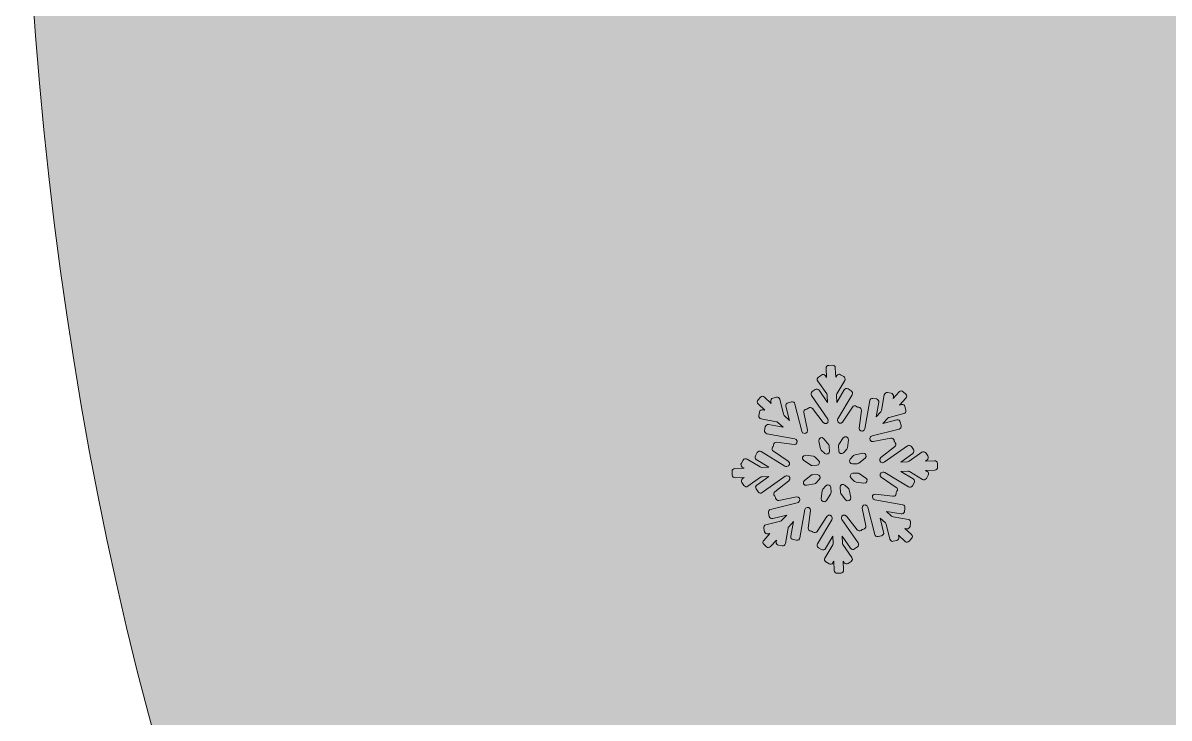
# Model space of a CAD drawing. Header units: millimetres. Extents: x 34 to 236, y -119 to -9.
# Drawn here: x 147.56 to 162.31, y -85.94 to -76.99 of the extents above; entities that cross this region are included whole.
import ezdxf

# ---------------------------------------------------------------- set-up
doc = ezdxf.new("R2010")
doc.units = ezdxf.units.MM
doc.header["$MEASUREMENT"] = 0
doc.layers.add('engraving', color=7, linetype='Continuous')
doc.layers.add('Layer 1', color=7, linetype='Continuous')

msp = doc.modelspace()

# ---------------------------------------------------------------- hatches: boundary and pattern name
at = {"layer": 'Layer 1'}
h = msp.add_hatch(color=2, dxfattribs=at)
h.dxf.hatch_style = 2
edge = h.paths.add_edge_path()
edge.add_spline(control_points=[(197.497, -92.512), (191.491, -92.512), (186.833, -90.51), (183.526, -86.507), (180.218, -82.504), (178.565, -77.807), (178.565, -72.416), (178.565, -67.026), (180.218, -62.368), (183.526, -58.444), (186.833, -54.52), (191.491, -52.557), (197.497, -52.557), (204.808, -52.557), (211.706, -56.41), (218.192, -64.114), (218.192, -64.114), (235.688, -44.397), (235.688, -44.397), (229.638, -38.435), (223.251, -34.115), (216.527, -31.439), (212.908, -29.998), (209.363, -28.949), (205.889, -28.284), (205.889, -28.284), (205.889, -26.056), (205.889, -26.056), (205.889, -23.296), (203.734, -21.019), (201.025, -20.813), (202.642, -19.614), (203.696, -17.697), (203.696, -15.529), (203.696, -11.896), (200.75, -8.95), (197.116, -8.95), (193.483, -8.95), (190.537, -11.896), (190.537, -15.529), (190.537, -17.697), (191.59, -19.614), (193.208, -20.813), (190.499, -21.019), (188.344, -23.296), (188.344, -26.056), (188.344, -26.056), (188.344, -27.991), (188.344, -27.991), (177.785, -29.407), (168.834, -33.484), (161.493, -40.226), (152.201, -48.762), (147.555, -59.623), (147.555, -72.811), (147.555, -86.334), (152.114, -97.405), (161.232, -106.023), (170.35, -114.642), (181.916, -118.95), (195.93, -118.95), (203.764, -118.95), (211.108, -117.231), (217.963, -113.794), (224.818, -110.356), (230.726, -105.894), (235.688, -100.411), (235.688, -100.411), (218.192, -82.809), (218.192, -82.809), (211.358, -89.278), (204.46, -92.512), (197.497, -92.512)], knot_values=[0, 0, 0, 0, 1, 1, 1, 2, 2, 2, 3, 3, 3, 4, 4, 4, 5, 5, 5, 6, 6, 6, 7, 7, 7, 8, 8, 8, 9, 9, 9, 10, 10, 10, 11, 11, 11, 12, 12, 12, 13, 13, 13, 14, 14, 14, 15, 15, 15, 16, 16, 16, 17, 17, 17, 18, 18, 18, 19, 19, 19, 20, 20, 20, 21, 21, 21, 22, 22, 22, 23, 23, 23, 24, 24, 24, 24], degree=3, periodic=1)
edge = h.paths.add_edge_path()
edge.add_spline(control_points=[(193.024, -15.529), (193.024, -13.273), (194.86, -11.437), (197.116, -11.437), (199.373, -11.437), (201.209, -13.273), (201.209, -15.529), (201.209, -17.786), (199.373, -19.622), (197.116, -19.622), (194.86, -19.622), (193.024, -17.786), (193.024, -15.529)], knot_values=[0, 0, 0, 0, 1, 1, 1, 2, 2, 2, 3, 3, 3, 4, 4, 4, 4], degree=3, periodic=1)

# ---------------------------------------------------------------- linework, layer by layer
at = {"layer": 'engraving', "lineweight": 0}
for points, knots in [([(159.327, -82.66), (159.326, -82.64), (159.309, -82.625), (159.289, -82.625), (159.289, -82.625), (159.174, -82.63), (159.174, -82.63), (159.174, -82.63), (159.195, -82.615), (159.195, -82.615), (159.211, -82.603), (159.215, -82.581), (159.204, -82.564), (159.204, -82.564), (159.177, -82.526), (159.177, -82.526), (159.166, -82.509), (159.143, -82.505), (159.126, -82.517), (159.126, -82.517), (158.963, -82.632), (158.963, -82.632), (158.957, -82.636), (158.95, -82.639), (158.943, -82.639), (158.943, -82.639), (158.855, -82.642), (158.855, -82.642), (158.855, -82.642), (159.011, -82.532), (159.011, -82.532), (159.027, -82.521), (159.031, -82.498), (159.02, -82.482), (159.02, -82.482), (158.993, -82.443), (158.993, -82.443), (158.981, -82.426), (158.958, -82.422), (158.942, -82.434), (158.942, -82.434), (158.644, -82.645), (158.644, -82.645), (158.638, -82.649), (158.631, -82.651), (158.624, -82.651), (158.624, -82.651), (158.622, -82.651), (158.622, -82.651), (158.587, -82.653), (158.571, -82.608), (158.599, -82.586), (158.599, -82.586), (158.777, -82.446), (158.777, -82.446), (158.793, -82.433), (158.796, -82.411), (158.784, -82.395), (158.784, -82.395), (158.778, -82.387), (158.778, -82.387), (158.775, -82.383), (158.772, -82.378), (158.771, -82.372), (158.771, -82.372), (158.769, -82.363), (158.769, -82.363), (158.765, -82.344), (158.746, -82.331), (158.727, -82.335), (158.727, -82.335), (158.501, -82.38), (158.501, -82.38), (158.466, -82.386), (158.443, -82.345), (158.467, -82.32), (158.467, -82.32), (158.471, -82.315), (158.471, -82.315), (158.475, -82.31), (158.482, -82.306), (158.489, -82.305), (158.489, -82.305), (158.835, -82.218), (158.835, -82.218), (158.854, -82.213), (158.866, -82.193), (158.861, -82.174), (158.861, -82.174), (158.85, -82.128), (158.85, -82.128), (158.845, -82.108), (158.825, -82.097), (158.806, -82.101), (158.806, -82.101), (158.625, -82.147), (158.625, -82.147), (158.625, -82.147), (158.687, -82.078), (158.687, -82.078), (158.692, -82.073), (158.698, -82.069), (158.705, -82.068), (158.705, -82.068), (158.895, -82.02), (158.895, -82.02), (158.914, -82.015), (158.926, -81.996), (158.921, -81.976), (158.921, -81.976), (158.91, -81.93), (158.91, -81.93), (158.905, -81.911), (158.885, -81.899), (158.866, -81.904), (158.866, -81.904), (158.841, -81.91), (158.841, -81.91), (158.841, -81.91), (158.922, -81.821), (158.922, -81.821), (158.936, -81.806), (158.935, -81.783), (158.92, -81.77), (158.92, -81.77), (158.886, -81.738), (158.886, -81.738), (158.871, -81.724), (158.848, -81.725), (158.834, -81.74), (158.834, -81.74), (158.756, -81.825), (158.756, -81.825), (158.756, -81.825), (158.761, -81.799), (158.761, -81.799), (158.764, -81.78), (158.751, -81.761), (158.732, -81.757), (158.732, -81.757), (158.686, -81.749), (158.686, -81.749), (158.666, -81.745), (158.647, -81.759), (158.643, -81.779), (158.643, -81.779), (158.609, -81.978), (158.609, -81.978), (158.607, -81.985), (158.604, -81.991), (158.6, -81.996), (158.6, -81.996), (158.54, -82.062), (158.54, -82.062), (158.54, -82.062), (158.573, -81.873), (158.573, -81.873), (158.576, -81.853), (158.563, -81.835), (158.544, -81.831), (158.544, -81.831), (158.498, -81.823), (158.498, -81.823), (158.478, -81.819), (158.459, -81.832), (158.456, -81.852), (158.456, -81.852), (158.392, -82.215), (158.392, -82.215), (158.391, -82.222), (158.388, -82.228), (158.383, -82.234), (158.383, -82.234), (158.383, -82.234), (158.383, -82.234), (158.36, -82.26), (158.316, -82.24), (158.32, -82.205), (158.32, -82.205), (158.348, -81.978), (158.348, -81.978), (158.35, -81.959), (158.336, -81.941), (158.317, -81.938), (158.317, -81.938), (158.308, -81.937), (158.308, -81.937), (158.302, -81.936), (158.297, -81.934), (158.292, -81.931), (158.292, -81.931), (158.285, -81.926), (158.285, -81.926), (158.268, -81.915), (158.245, -81.919), (158.234, -81.936), (158.234, -81.936), (158.107, -82.128), (158.107, -82.128), (158.088, -82.157), (158.042, -82.145), (158.041, -82.109), (158.041, -82.109), (158.041, -82.105), (158.041, -82.105), (158.04, -82.098), (158.042, -82.091), (158.046, -82.085), (158.046, -82.085), (158.23, -81.776), (158.23, -81.776), (158.24, -81.758), (158.234, -81.736), (158.217, -81.726), (158.217, -81.726), (158.177, -81.702), (158.177, -81.702), (158.16, -81.691), (158.137, -81.697), (158.127, -81.714), (158.127, -81.714), (158.031, -81.875), (158.031, -81.875), (158.031, -81.875), (158.028, -81.783), (158.028, -81.783), (158.027, -81.776), (158.029, -81.769), (158.033, -81.763), (158.033, -81.763), (158.134, -81.593), (158.134, -81.593), (158.144, -81.575), (158.138, -81.553), (158.121, -81.543), (158.121, -81.543), (158.081, -81.519), (158.081, -81.519), (158.064, -81.508), (158.041, -81.514), (158.031, -81.531), (158.031, -81.531), (158.018, -81.552), (158.018, -81.552), (158.018, -81.552), (158.013, -81.432), (158.013, -81.432), (158.013, -81.412), (157.996, -81.396), (157.976, -81.397), (157.976, -81.397), (157.929, -81.399), (157.929, -81.399), (157.909, -81.4), (157.894, -81.417), (157.894, -81.437), (157.894, -81.437), (157.899, -81.553), (157.899, -81.553), (157.899, -81.553), (157.885, -81.532), (157.885, -81.532), (157.873, -81.516), (157.851, -81.512), (157.834, -81.523), (157.834, -81.523), (157.796, -81.55), (157.796, -81.55), (157.78, -81.562), (157.776, -81.584), (157.787, -81.601), (157.787, -81.601), (157.902, -81.767), (157.902, -81.767), (157.906, -81.773), (157.908, -81.78), (157.908, -81.787), (157.908, -81.787), (157.912, -81.876), (157.912, -81.876), (157.912, -81.876), (157.804, -81.719), (157.804, -81.719), (157.792, -81.702), (157.77, -81.698), (157.753, -81.71), (157.753, -81.71), (157.715, -81.737), (157.715, -81.737), (157.699, -81.749), (157.695, -81.771), (157.706, -81.787), (157.706, -81.787), (157.915, -82.09), (157.915, -82.09), (157.919, -82.096), (157.921, -82.103), (157.922, -82.109), (157.922, -82.109), (157.922, -82.11), (157.922, -82.11), (157.923, -82.145), (157.878, -82.162), (157.857, -82.134), (157.857, -82.134), (157.719, -81.955), (157.719, -81.955), (157.707, -81.939), (157.684, -81.936), (157.668, -81.949), (157.668, -81.949), (157.661, -81.954), (157.661, -81.954), (157.656, -81.957), (157.651, -81.96), (157.646, -81.961), (157.646, -81.961), (157.637, -81.963), (157.637, -81.963), (157.617, -81.967), (157.605, -81.986), (157.609, -82.005), (157.609, -82.005), (157.653, -82.233), (157.653, -82.233), (157.66, -82.268), (157.619, -82.291), (157.593, -82.267), (157.593, -82.267), (157.591, -82.265), (157.591, -82.265), (157.586, -82.26), (157.582, -82.254), (157.58, -82.247), (157.58, -82.247), (157.493, -81.896), (157.493, -81.896), (157.489, -81.876), (157.469, -81.864), (157.449, -81.869), (157.449, -81.869), (157.404, -81.88), (157.404, -81.88), (157.385, -81.885), (157.373, -81.905), (157.378, -81.924), (157.378, -81.924), (157.423, -82.108), (157.423, -82.108), (157.423, -82.108), (157.356, -82.045), (157.356, -82.045), (157.351, -82.04), (157.347, -82.034), (157.346, -82.027), (157.346, -82.027), (157.298, -81.835), (157.298, -81.835), (157.293, -81.815), (157.273, -81.803), (157.254, -81.808), (157.254, -81.808), (157.209, -81.819), (157.209, -81.819), (157.189, -81.824), (157.177, -81.844), (157.182, -81.863), (157.182, -81.863), (157.188, -81.888), (157.188, -81.888), (157.188, -81.888), (157.101, -81.807), (157.101, -81.807), (157.086, -81.793), (157.063, -81.794), (157.05, -81.809), (157.05, -81.809), (157.018, -81.844), (157.018, -81.844), (157.004, -81.858), (157.005, -81.881), (157.02, -81.895), (157.02, -81.895), (157.105, -81.974), (157.105, -81.974), (157.105, -81.974), (157.08, -81.97), (157.08, -81.97), (157.06, -81.966), (157.041, -81.979), (157.038, -81.999), (157.038, -81.999), (157.03, -82.046), (157.03, -82.046), (157.026, -82.066), (157.04, -82.084), (157.059, -82.088), (157.059, -82.088), (157.256, -82.124), (157.256, -82.124), (157.263, -82.125), (157.27, -82.128), (157.275, -82.133), (157.275, -82.133), (157.34, -82.194), (157.34, -82.194), (157.34, -82.194), (157.154, -82.16), (157.154, -82.16), (157.134, -82.157), (157.115, -82.17), (157.111, -82.19), (157.111, -82.19), (157.103, -82.236), (157.103, -82.236), (157.1, -82.256), (157.113, -82.275), (157.132, -82.278), (157.132, -82.278), (157.491, -82.343), (157.491, -82.343), (157.498, -82.344), (157.504, -82.348), (157.509, -82.352), (157.509, -82.352), (157.511, -82.354), (157.511, -82.354), (157.537, -82.378), (157.517, -82.421), (157.482, -82.416), (157.482, -82.416), (157.258, -82.388), (157.258, -82.388), (157.238, -82.385), (157.22, -82.4), (157.218, -82.42), (157.218, -82.42), (157.217, -82.429), (157.217, -82.429), (157.216, -82.434), (157.214, -82.44), (157.211, -82.444), (157.211, -82.444), (157.206, -82.452), (157.206, -82.452), (157.195, -82.469), (157.199, -82.491), (157.216, -82.502), (157.216, -82.502), (157.408, -82.633), (157.408, -82.633), (157.437, -82.652), (157.424, -82.698), (157.389, -82.699), (157.389, -82.699), (157.385, -82.699), (157.385, -82.699), (157.378, -82.7), (157.37, -82.698), (157.364, -82.694), (157.364, -82.694), (157.058, -82.507), (157.058, -82.507), (157.041, -82.497), (157.018, -82.503), (157.008, -82.52), (157.008, -82.52), (156.984, -82.561), (156.984, -82.561), (156.974, -82.578), (156.98, -82.6), (156.996, -82.61), (156.996, -82.61), (157.157, -82.708), (157.157, -82.708), (157.157, -82.708), (157.066, -82.712), (157.066, -82.712), (157.059, -82.712), (157.052, -82.71), (157.045, -82.706), (157.045, -82.706), (156.878, -82.604), (156.878, -82.604), (156.86, -82.594), (156.838, -82.599), (156.828, -82.617), (156.828, -82.617), (156.804, -82.657), (156.804, -82.657), (156.793, -82.674), (156.799, -82.696), (156.816, -82.707), (156.816, -82.707), (156.838, -82.72), (156.838, -82.72), (156.838, -82.72), (156.719, -82.725), (156.719, -82.725), (156.699, -82.726), (156.683, -82.743), (156.684, -82.763), (156.684, -82.763), (156.686, -82.81), (156.686, -82.81), (156.687, -82.83), (156.704, -82.846), (156.724, -82.845), (156.724, -82.845), (156.839, -82.841), (156.839, -82.841), (156.839, -82.841), (156.818, -82.856), (156.818, -82.856), (156.802, -82.867), (156.798, -82.89), (156.809, -82.906), (156.809, -82.906), (156.836, -82.945), (156.836, -82.945), (156.847, -82.961), (156.87, -82.966), (156.887, -82.954), (156.887, -82.954), (157.05, -82.838), (157.05, -82.838), (157.056, -82.834), (157.063, -82.832), (157.07, -82.832), (157.07, -82.832), (157.158, -82.828), (157.158, -82.828), (157.158, -82.828), (157.003, -82.938), (157.003, -82.938), (156.986, -82.95), (156.982, -82.972), (156.994, -82.988), (156.994, -82.988), (157.02, -83.027), (157.02, -83.027), (157.032, -83.044), (157.055, -83.048), (157.071, -83.036), (157.071, -83.036), (157.369, -82.826), (157.369, -82.826), (157.375, -82.822), (157.382, -82.819), (157.389, -82.819), (157.389, -82.819), (157.391, -82.819), (157.391, -82.819), (157.426, -82.818), (157.442, -82.862), (157.415, -82.884), (157.415, -82.884), (157.236, -83.025), (157.236, -83.025), (157.22, -83.037), (157.217, -83.06), (157.229, -83.075), (157.229, -83.075), (157.235, -83.083), (157.235, -83.083), (157.239, -83.087), (157.241, -83.092), (157.242, -83.098), (157.242, -83.098), (157.244, -83.107), (157.244, -83.107), (157.248, -83.127), (157.267, -83.14), (157.287, -83.136), (157.287, -83.136), (157.512, -83.091), (157.512, -83.091), (157.547, -83.084), (157.57, -83.125), (157.546, -83.151), (157.546, -83.151), (157.542, -83.155), (157.542, -83.155), (157.538, -83.16), (157.531, -83.164), (157.524, -83.166), (157.524, -83.166), (157.178, -83.253), (157.178, -83.253), (157.159, -83.257), (157.147, -83.277), (157.152, -83.296), (157.152, -83.296), (157.163, -83.342), (157.163, -83.342), (157.168, -83.362), (157.188, -83.374), (157.207, -83.369), (157.207, -83.369), (157.389, -83.324), (157.389, -83.324), (157.389, -83.324), (157.326, -83.392), (157.326, -83.392), (157.321, -83.397), (157.315, -83.401), (157.308, -83.403), (157.308, -83.403), (157.118, -83.45), (157.118, -83.45), (157.099, -83.455), (157.087, -83.475), (157.092, -83.494), (157.092, -83.494), (157.103, -83.54), (157.103, -83.54), (157.108, -83.56), (157.128, -83.572), (157.148, -83.567), (157.148, -83.567), (157.172, -83.561), (157.172, -83.561), (157.172, -83.561), (157.091, -83.65), (157.091, -83.65), (157.078, -83.664), (157.078, -83.687), (157.093, -83.701), (157.093, -83.701), (157.127, -83.733), (157.127, -83.733), (157.142, -83.747), (157.165, -83.746), (157.179, -83.731), (157.179, -83.731), (157.257, -83.646), (157.257, -83.646), (157.257, -83.646), (157.252, -83.671), (157.252, -83.671), (157.249, -83.691), (157.262, -83.709), (157.282, -83.713), (157.282, -83.713), (157.327, -83.721), (157.327, -83.721), (157.347, -83.725), (157.366, -83.712), (157.37, -83.692), (157.37, -83.692), (157.405, -83.492), (157.405, -83.492), (157.406, -83.485), (157.409, -83.479), (157.413, -83.474), (157.413, -83.474), (157.473, -83.409), (157.473, -83.409), (157.473, -83.409), (157.44, -83.597), (157.44, -83.597), (157.437, -83.617), (157.45, -83.636), (157.469, -83.639), (157.469, -83.639), (157.515, -83.648), (157.515, -83.648), (157.535, -83.651), (157.554, -83.638), (157.558, -83.618), (157.558, -83.618), (157.621, -83.255), (157.621, -83.255), (157.622, -83.248), (157.625, -83.242), (157.63, -83.237), (157.63, -83.237), (157.63, -83.237), (157.63, -83.237), (157.654, -83.211), (157.697, -83.231), (157.693, -83.266), (157.693, -83.266), (157.665, -83.492), (157.665, -83.492), (157.663, -83.512), (157.677, -83.53), (157.697, -83.532), (157.697, -83.532), (157.705, -83.533), (157.705, -83.533), (157.711, -83.534), (157.716, -83.536), (157.721, -83.539), (157.721, -83.539), (157.728, -83.544), (157.728, -83.544), (157.745, -83.556), (157.768, -83.551), (157.779, -83.534), (157.779, -83.534), (157.906, -83.342), (157.906, -83.342), (157.925, -83.313), (157.971, -83.326), (157.972, -83.361), (157.972, -83.361), (157.972, -83.365), (157.972, -83.365), (157.973, -83.372), (157.971, -83.379), (157.967, -83.385), (157.967, -83.385), (157.784, -83.695), (157.784, -83.695), (157.773, -83.712), (157.779, -83.734), (157.796, -83.744), (157.796, -83.744), (157.836, -83.769), (157.836, -83.769), (157.853, -83.779), (157.876, -83.774), (157.886, -83.756), (157.886, -83.756), (157.982, -83.595), (157.982, -83.595), (157.982, -83.595), (157.985, -83.688), (157.985, -83.688), (157.986, -83.695), (157.984, -83.702), (157.98, -83.708), (157.98, -83.708), (157.88, -83.878), (157.88, -83.878), (157.869, -83.895), (157.875, -83.917), (157.892, -83.927), (157.892, -83.927), (157.932, -83.952), (157.932, -83.952), (157.949, -83.962), (157.972, -83.957), (157.982, -83.939), (157.982, -83.939), (157.995, -83.918), (157.995, -83.918), (157.995, -83.918), (158, -84.038), (158, -84.038), (158, -84.058), (158.017, -84.074), (158.037, -84.073), (158.037, -84.073), (158.084, -84.071), (158.084, -84.071), (158.104, -84.071), (158.12, -84.054), (158.119, -84.034), (158.119, -84.034), (158.114, -83.917), (158.114, -83.917), (158.114, -83.917), (158.128, -83.938), (158.128, -83.938), (158.14, -83.954), (158.163, -83.959), (158.179, -83.947), (158.179, -83.947), (158.217, -83.92), (158.217, -83.92), (158.234, -83.908), (158.238, -83.886), (158.226, -83.87), (158.226, -83.87), (158.111, -83.703), (158.111, -83.703), (158.107, -83.697), (158.105, -83.691), (158.105, -83.684), (158.105, -83.684), (158.101, -83.595), (158.101, -83.595), (158.101, -83.595), (158.209, -83.751), (158.209, -83.751), (158.221, -83.768), (158.244, -83.772), (158.26, -83.76), (158.26, -83.76), (158.298, -83.733), (158.298, -83.733), (158.315, -83.722), (158.319, -83.699), (158.307, -83.683), (158.307, -83.683), (158.098, -83.38), (158.098, -83.38), (158.094, -83.374), (158.092, -83.368), (158.092, -83.361), (158.092, -83.361), (158.092, -83.36), (158.092, -83.36), (158.09, -83.325), (158.135, -83.309), (158.157, -83.337), (158.157, -83.337), (158.294, -83.515), (158.294, -83.515), (158.307, -83.531), (158.33, -83.534), (158.345, -83.522), (158.345, -83.522), (158.352, -83.517), (158.352, -83.517), (158.357, -83.513), (158.362, -83.511), (158.368, -83.509), (158.368, -83.509), (158.376, -83.508), (158.376, -83.508), (158.396, -83.504), (158.408, -83.485), (158.405, -83.465), (158.405, -83.465), (158.36, -83.237), (158.36, -83.237), (158.353, -83.203), (158.394, -83.18), (158.42, -83.204), (158.42, -83.204), (158.422, -83.206), (158.422, -83.206), (158.427, -83.211), (158.431, -83.217), (158.433, -83.224), (158.433, -83.224), (158.52, -83.575), (158.52, -83.575), (158.524, -83.594), (158.544, -83.606), (158.564, -83.601), (158.564, -83.601), (158.609, -83.59), (158.609, -83.59), (158.628, -83.585), (158.64, -83.565), (158.635, -83.546), (158.635, -83.546), (158.59, -83.363), (158.59, -83.363), (158.59, -83.363), (158.657, -83.425), (158.657, -83.425), (158.662, -83.43), (158.666, -83.436), (158.668, -83.443), (158.668, -83.443), (158.715, -83.636), (158.715, -83.636), (158.72, -83.655), (158.74, -83.667), (158.759, -83.662), (158.759, -83.662), (158.805, -83.651), (158.805, -83.651), (158.824, -83.646), (158.836, -83.626), (158.831, -83.607), (158.831, -83.607), (158.825, -83.582), (158.825, -83.582), (158.825, -83.582), (158.912, -83.664), (158.912, -83.664), (158.927, -83.677), (158.95, -83.676), (158.964, -83.662), (158.964, -83.662), (158.995, -83.627), (158.995, -83.627), (159.009, -83.612), (159.008, -83.589), (158.993, -83.576), (158.993, -83.576), (158.908, -83.496), (158.908, -83.496), (158.908, -83.496), (158.933, -83.501), (158.933, -83.501), (158.953, -83.504), (158.972, -83.491), (158.975, -83.471), (158.975, -83.471), (158.983, -83.424), (158.983, -83.424), (158.987, -83.405), (158.974, -83.386), (158.954, -83.382), (158.954, -83.382), (158.757, -83.347), (158.757, -83.347), (158.75, -83.346), (158.744, -83.342), (158.738, -83.338), (158.738, -83.338), (158.673, -83.277), (158.673, -83.277), (158.673, -83.277), (158.86, -83.31), (158.86, -83.31), (158.879, -83.314), (158.898, -83.301), (158.902, -83.281), (158.902, -83.281), (158.91, -83.234), (158.91, -83.234), (158.913, -83.214), (158.9, -83.196), (158.881, -83.192), (158.881, -83.192), (158.522, -83.127), (158.522, -83.127), (158.515, -83.126), (158.509, -83.123), (158.504, -83.118), (158.504, -83.118), (158.502, -83.116), (158.502, -83.116), (158.476, -83.092), (158.496, -83.049), (158.531, -83.054), (158.531, -83.054), (158.755, -83.082), (158.755, -83.082), (158.775, -83.085), (158.793, -83.071), (158.795, -83.051), (158.795, -83.051), (158.797, -83.042), (158.797, -83.042), (158.797, -83.036), (158.799, -83.031), (158.802, -83.026), (158.802, -83.026), (158.807, -83.018), (158.807, -83.018), (158.818, -83.002), (158.814, -82.979), (158.797, -82.968), (158.797, -82.968), (158.605, -82.838), (158.605, -82.838), (158.576, -82.818), (158.589, -82.773), (158.624, -82.771), (158.624, -82.771), (158.628, -82.771), (158.628, -82.771), (158.636, -82.771), (158.643, -82.773), (158.649, -82.776), (158.649, -82.776), (158.955, -82.963), (158.955, -82.963), (158.972, -82.973), (158.995, -82.968), (159.005, -82.95), (159.005, -82.95), (159.029, -82.91), (159.029, -82.91), (159.039, -82.893), (159.034, -82.871), (159.017, -82.86), (159.017, -82.86), (158.856, -82.762), (158.856, -82.762), (158.856, -82.762), (158.947, -82.759), (158.947, -82.759), (158.955, -82.758), (158.962, -82.76), (158.968, -82.764), (158.968, -82.764), (159.135, -82.866), (159.135, -82.866), (159.153, -82.877), (159.175, -82.871), (159.186, -82.854), (159.186, -82.854), (159.21, -82.813), (159.21, -82.813), (159.22, -82.796), (159.214, -82.774), (159.197, -82.764), (159.197, -82.764), (159.175, -82.75), (159.175, -82.75), (159.175, -82.75), (159.294, -82.745), (159.294, -82.745), (159.314, -82.745), (159.33, -82.728), (159.329, -82.708), (159.329, -82.708), (159.327, -82.66), (159.327, -82.66)], [0, 0, 0, 0, 1, 1, 1, 2, 2, 2, 3, 3, 3, 4, 4, 4, 5, 5, 5, 6, 6, 6, 7, 7, 7, 8, 8, 8, 9, 9, 9, 10, 10, 10, 11, 11, 11, 12, 12, 12, 13, 13, 13, 14, 14, 14, 15, 15, 15, 16, 16, 16, 17, 17, 17, 18, 18, 18, 19, 19, 19, 20, 20, 20, 21, 21, 21, 22, 22, 22, 23, 23, 23, 24, 24, 24, 25, 25, 25, 26, 26, 26, 27, 27, 27, 28, 28, 28, 29, 29, 29, 30, 30, 30, 31, 31, 31, 32, 32, 32, 33, 33, 33, 34, 34, 34, 35, 35, 35, 36, 36, 36, 37, 37, 37, 38, 38, 38, 39, 39, 39, 40, 40, 40, 41, 41, 41, 42, 42, 42, 43, 43, 43, 44, 44, 44, 45, 45, 45, 46, 46, 46, 47, 47, 47, 48, 48, 48, 49, 49, 49, 50, 50, 50, 51, 51, 51, 52, 52, 52, 53, 53, 53, 54, 54, 54, 55, 55, 55, 56, 56, 56, 57, 57, 57, 58, 58, 58, 59, 59, 59, 60, 60, 60, 61, 61, 61, 62, 62, 62, 63, 63, 63, 64, 64, 64, 65, 65, 65, 66, 66, 66, 67, 67, 67, 68, 68, 68, 69, 69, 69, 70, 70, 70, 71, 71, 71, 72, 72, 72, 73, 73, 73, 74, 74, 74, 75, 75, 75, 76, 76, 76, 77, 77, 77, 78, 78, 78, 79, 79, 79, 80, 80, 80, 81, 81, 81, 82, 82, 82, 83, 83, 83, 84, 84, 84, 85, 85, 85, 86, 86, 86, 87, 87, 87, 88, 88, 88, 89, 89, 89, 90, 90, 90, 91, 91, 91, 92, 92, 92, 93, 93, 93, 94, 94, 94, 95, 95, 95, 96, 96, 96, 97, 97, 97, 98, 98, 98, 99, 99, 99, 100, 100, 100, 101, 101, 101, 102, 102, 102, 103, 103, 103, 104, 104, 104, 105, 105, 105, 106, 106, 106, 107, 107, 107, 108, 108, 108, 109, 109, 109, 110, 110, 110, 111, 111, 111, 112, 112, 112, 113, 113, 113, 114, 114, 114, 115, 115, 115, 116, 116, 116, 117, 117, 117, 118, 118, 118, 119, 119, 119, 120, 120, 120, 121, 121, 121, 122, 122, 122, 123, 123, 123, 124, 124, 124, 125, 125, 125, 126, 126, 126, 127, 127, 127, 128, 128, 128, 129, 129, 129, 130, 130, 130, 131, 131, 131, 132, 132, 132, 133, 133, 133, 134, 134, 134, 135, 135, 135, 136, 136, 136, 137, 137, 137, 138, 138, 138, 139, 139, 139, 140, 140, 140, 141, 141, 141, 142, 142, 142, 143, 143, 143, 144, 144, 144, 145, 145, 145, 146, 146, 146, 147, 147, 147, 148, 148, 148, 149, 149, 149, 150, 150, 150, 151, 151, 151, 152, 152, 152, 153, 153, 153, 154, 154, 154, 155, 155, 155, 156, 156, 156, 157, 157, 157, 158, 158, 158, 159, 159, 159, 160, 160, 160, 161, 161, 161, 162, 162, 162, 163, 163, 163, 164, 164, 164, 165, 165, 165, 166, 166, 166, 167, 167, 167, 168, 168, 168, 169, 169, 169, 170, 170, 170, 171, 171, 171, 172, 172, 172, 173, 173, 173, 174, 174, 174, 175, 175, 175, 176, 176, 176, 177, 177, 177, 178, 178, 178, 179, 179, 179, 180, 180, 180, 181, 181, 181, 182, 182, 182, 183, 183, 183, 184, 184, 184, 185, 185, 185, 186, 186, 186, 187, 187, 187, 188, 188, 188, 189, 189, 189, 190, 190, 190, 191, 191, 191, 192, 192, 192, 193, 193, 193, 194, 194, 194, 195, 195, 195, 196, 196, 196, 197, 197, 197, 198, 198, 198, 199, 199, 199, 200, 200, 200, 201, 201, 201, 202, 202, 202, 203, 203, 203, 204, 204, 204, 205, 205, 205, 206, 206, 206, 207, 207, 207, 208, 208, 208, 209, 209, 209, 210, 210, 210, 211, 211, 211, 212, 212, 212, 213, 213, 213, 214, 214, 214, 215, 215, 215, 216, 216, 216, 217, 217, 217, 218, 218, 218, 219, 219, 219, 220, 220, 220, 221, 221, 221, 222, 222, 222, 223, 223, 223, 224, 224, 224, 225, 225, 225, 226, 226, 226, 227, 227, 227, 228, 228, 228, 229, 229, 229, 230, 230, 230, 231, 231, 231, 232, 232, 232, 233, 233, 233, 234, 234, 234, 235, 235, 235, 236, 236, 236, 237, 237, 237, 238, 238, 238, 239, 239, 239, 240, 240, 240, 241, 241, 241, 242, 242, 242, 243, 243, 243, 244, 244, 244, 245, 245, 245, 246, 246, 246, 247, 247, 247, 248, 248, 248, 249, 249, 249, 250, 250, 250, 251, 251, 251, 252, 252, 252, 253, 253, 253, 254, 254, 254, 255, 255, 255, 256, 256, 256, 257, 257, 257, 258, 258, 258, 259, 259, 259, 260, 260, 260, 261, 261, 261, 262, 262, 262, 263, 263, 263, 264, 264, 264, 265, 265, 265, 266, 266, 266, 267, 267, 267, 268, 268, 268, 269, 269, 269, 270, 270, 270, 271, 271, 271, 272, 272, 272, 273, 273, 273, 274, 274, 274, 275, 275, 275, 276, 276, 276, 277, 277, 277, 278, 278, 278, 279, 279, 279, 280, 280, 280, 281, 281, 281, 282, 282, 282, 283, 283, 283, 284, 284, 284, 285, 285, 285, 286, 286, 286, 287, 287, 287, 288, 288, 288, 289, 289, 289, 290, 290, 290, 291, 291, 291, 292, 292, 292, 293, 293, 293, 294, 294, 294, 295, 295, 295, 296, 296, 296, 297, 297, 297, 298, 298, 298, 299, 299, 299, 300, 300, 300, 301, 301, 301, 302, 302, 302, 303, 303, 303, 304, 304, 304, 305, 305, 305, 306, 306, 306, 307, 307, 307, 308, 308, 308, 309, 309, 309, 310, 310, 310, 311, 311, 311, 312, 312, 312, 313, 313, 313, 314, 314, 314, 315, 315, 315, 316, 316, 316, 317, 317, 317, 318, 318, 318, 319, 319, 319, 320, 320, 320, 321, 321, 321, 322, 322, 322, 323, 323, 323, 324, 324, 324, 325, 325, 325, 326, 326, 326, 327, 327, 327, 328, 328, 328, 329, 329, 329, 330, 330, 330, 331, 331, 331, 332, 332, 332, 333, 333, 333, 334, 334, 334, 335, 335, 335, 336, 336, 336, 336]), ([(157.867, -82.342), (157.867, -82.342), (157.928, -82.422), (157.928, -82.422), (157.932, -82.428), (157.935, -82.435), (157.935, -82.442), (157.935, -82.442), (157.938, -82.504), (157.938, -82.504), (157.939, -82.536), (157.9, -82.554), (157.876, -82.532), (157.876, -82.532), (157.833, -82.491), (157.833, -82.491), (157.827, -82.486), (157.823, -82.479), (157.822, -82.471), (157.822, -82.471), (157.802, -82.372), (157.802, -82.372), (157.795, -82.334), (157.843, -82.312), (157.867, -82.342)], [0, 0, 0, 0, 1, 1, 1, 2, 2, 2, 3, 3, 3, 4, 4, 4, 5, 5, 5, 6, 6, 6, 7, 7, 7, 8, 8, 8, 8]), ([(158.057, -82.499), (158.057, -82.499), (158.054, -82.438), (158.054, -82.438), (158.054, -82.43), (158.056, -82.423), (158.06, -82.417), (158.06, -82.417), (158.115, -82.333), (158.115, -82.333), (158.137, -82.301), (158.186, -82.319), (158.182, -82.357), (158.182, -82.357), (158.17, -82.458), (158.17, -82.458), (158.169, -82.465), (158.165, -82.472), (158.16, -82.478), (158.16, -82.478), (158.12, -82.522), (158.12, -82.522), (158.098, -82.546), (158.058, -82.532), (158.057, -82.499)], [0, 0, 0, 0, 1, 1, 1, 2, 2, 2, 3, 3, 3, 4, 4, 4, 5, 5, 5, 6, 6, 6, 7, 7, 7, 8, 8, 8, 8]), ([(157.692, -82.68), (157.692, -82.68), (157.606, -82.622), (157.606, -82.622), (157.575, -82.601), (157.593, -82.552), (157.631, -82.556), (157.631, -82.556), (157.731, -82.569), (157.731, -82.569), (157.739, -82.57), (157.746, -82.573), (157.752, -82.579), (157.752, -82.579), (157.797, -82.621), (157.797, -82.621), (157.821, -82.643), (157.806, -82.683), (157.774, -82.684), (157.774, -82.684), (157.713, -82.686), (157.713, -82.686), (157.706, -82.687), (157.698, -82.685), (157.692, -82.68)], [0, 0, 0, 0, 1, 1, 1, 2, 2, 2, 3, 3, 3, 4, 4, 4, 5, 5, 5, 6, 6, 6, 7, 7, 7, 8, 8, 8, 8]), ([(158.206, -82.606), (158.206, -82.606), (158.248, -82.56), (158.248, -82.56), (158.253, -82.554), (158.26, -82.55), (158.267, -82.549), (158.267, -82.549), (158.367, -82.529), (158.367, -82.529), (158.405, -82.521), (158.427, -82.569), (158.397, -82.593), (158.397, -82.593), (158.316, -82.656), (158.316, -82.656), (158.31, -82.661), (158.303, -82.664), (158.295, -82.664), (158.295, -82.664), (158.234, -82.666), (158.234, -82.666), (158.202, -82.668), (158.184, -82.629), (158.206, -82.606)], [0, 0, 0, 0, 1, 1, 1, 2, 2, 2, 3, 3, 3, 4, 4, 4, 5, 5, 5, 6, 6, 6, 7, 7, 7, 8, 8, 8, 8]), ([(157.807, -82.865), (157.807, -82.865), (157.765, -82.911), (157.765, -82.911), (157.76, -82.916), (157.753, -82.92), (157.746, -82.922), (157.746, -82.922), (157.646, -82.942), (157.646, -82.942), (157.608, -82.949), (157.586, -82.901), (157.616, -82.878), (157.616, -82.878), (157.697, -82.814), (157.697, -82.814), (157.703, -82.81), (157.71, -82.807), (157.718, -82.806), (157.718, -82.806), (157.779, -82.804), (157.779, -82.804), (157.811, -82.803), (157.829, -82.841), (157.807, -82.865)], [0, 0, 0, 0, 1, 1, 1, 2, 2, 2, 3, 3, 3, 4, 4, 4, 5, 5, 5, 6, 6, 6, 7, 7, 7, 8, 8, 8, 8]), ([(158.146, -83.128), (158.146, -83.128), (158.086, -83.049), (158.086, -83.049), (158.081, -83.043), (158.078, -83.036), (158.078, -83.028), (158.078, -83.028), (158.076, -82.967), (158.076, -82.967), (158.074, -82.934), (158.113, -82.917), (158.137, -82.939), (158.137, -82.939), (158.18, -82.98), (158.18, -82.98), (158.186, -82.985), (158.19, -82.992), (158.191, -82.999), (158.191, -82.999), (158.211, -83.099), (158.211, -83.099), (158.218, -83.136), (158.17, -83.158), (158.146, -83.128)], [0, 0, 0, 0, 1, 1, 1, 2, 2, 2, 3, 3, 3, 4, 4, 4, 5, 5, 5, 6, 6, 6, 7, 7, 7, 8, 8, 8, 8]), ([(158.321, -82.79), (158.321, -82.79), (158.407, -82.848), (158.407, -82.848), (158.438, -82.869), (158.42, -82.919), (158.382, -82.914), (158.382, -82.914), (158.282, -82.901), (158.282, -82.901), (158.274, -82.9), (158.267, -82.897), (158.262, -82.892), (158.262, -82.892), (158.216, -82.849), (158.216, -82.849), (158.192, -82.827), (158.207, -82.787), (158.239, -82.786), (158.239, -82.786), (158.3, -82.784), (158.3, -82.784), (158.307, -82.784), (158.315, -82.786), (158.321, -82.79)], [0, 0, 0, 0, 1, 1, 1, 2, 2, 2, 3, 3, 3, 4, 4, 4, 5, 5, 5, 6, 6, 6, 7, 7, 7, 8, 8, 8, 8]), ([(157.956, -82.971), (157.956, -82.971), (157.959, -83.032), (157.959, -83.032), (157.959, -83.04), (157.957, -83.048), (157.953, -83.054), (157.953, -83.054), (157.898, -83.138), (157.898, -83.138), (157.877, -83.17), (157.827, -83.151), (157.831, -83.113), (157.831, -83.113), (157.844, -83.013), (157.844, -83.013), (157.844, -83.005), (157.848, -82.998), (157.853, -82.992), (157.853, -82.992), (157.893, -82.948), (157.893, -82.948), (157.915, -82.924), (157.955, -82.939), (157.956, -82.971)], [0, 0, 0, 0, 1, 1, 1, 2, 2, 2, 3, 3, 3, 4, 4, 4, 5, 5, 5, 6, 6, 6, 7, 7, 7, 8, 8, 8, 8])]:
    msp.add_open_spline(points, degree=3, knots=knots, dxfattribs=at)
at = {"layer": 'Layer 1', "lineweight": 0}
msp.add_open_spline([(197.497, -92.512), (191.491, -92.512), (186.833, -90.51), (183.526, -86.507), (180.218, -82.504), (178.565, -77.807), (178.565, -72.416), (178.565, -67.026), (180.218, -62.368), (183.526, -58.444), (186.833, -54.52), (191.491, -52.557), (197.497, -52.557), (204.808, -52.557), (211.706, -56.41), (218.192, -64.114), (218.192, -64.114), (235.688, -44.397), (235.688, -44.397), (229.638, -38.435), (223.251, -34.115), (216.527, -31.439), (212.908, -29.998), (209.363, -28.949), (205.889, -28.284), (205.889, -28.284), (205.889, -26.056), (205.889, -26.056), (205.889, -23.296), (203.734, -21.019), (201.025, -20.813), (202.642, -19.614), (203.696, -17.697), (203.696, -15.529), (203.696, -11.896), (200.75, -8.95), (197.116, -8.95), (193.483, -8.95), (190.537, -11.896), (190.537, -15.529), (190.537, -17.697), (191.59, -19.614), (193.208, -20.813), (190.499, -21.019), (188.344, -23.296), (188.344, -26.056), (188.344, -26.056), (188.344, -27.991), (188.344, -27.991), (177.785, -29.407), (168.834, -33.484), (161.493, -40.226), (152.201, -48.762), (147.555, -59.623), (147.555, -72.811), (147.555, -86.334), (152.114, -97.405), (161.232, -106.023), (170.35, -114.642), (181.916, -118.95), (195.93, -118.95), (203.764, -118.95), (211.108, -117.231), (217.963, -113.794), (224.818, -110.356), (230.726, -105.894), (235.688, -100.411), (235.688, -100.411), (218.192, -82.809), (218.192, -82.809), (211.358, -89.278), (204.46, -92.512), (197.497, -92.512)], degree=3, knots=[0, 0, 0, 0, 1, 1, 1, 2, 2, 2, 3, 3, 3, 4, 4, 4, 5, 5, 5, 6, 6, 6, 7, 7, 7, 8, 8, 8, 9, 9, 9, 10, 10, 10, 11, 11, 11, 12, 12, 12, 13, 13, 13, 14, 14, 14, 15, 15, 15, 16, 16, 16, 17, 17, 17, 18, 18, 18, 19, 19, 19, 20, 20, 20, 21, 21, 21, 22, 22, 22, 23, 23, 23, 24, 24, 24, 24], dxfattribs=at)

doc.saveas('drawing.dxf')
